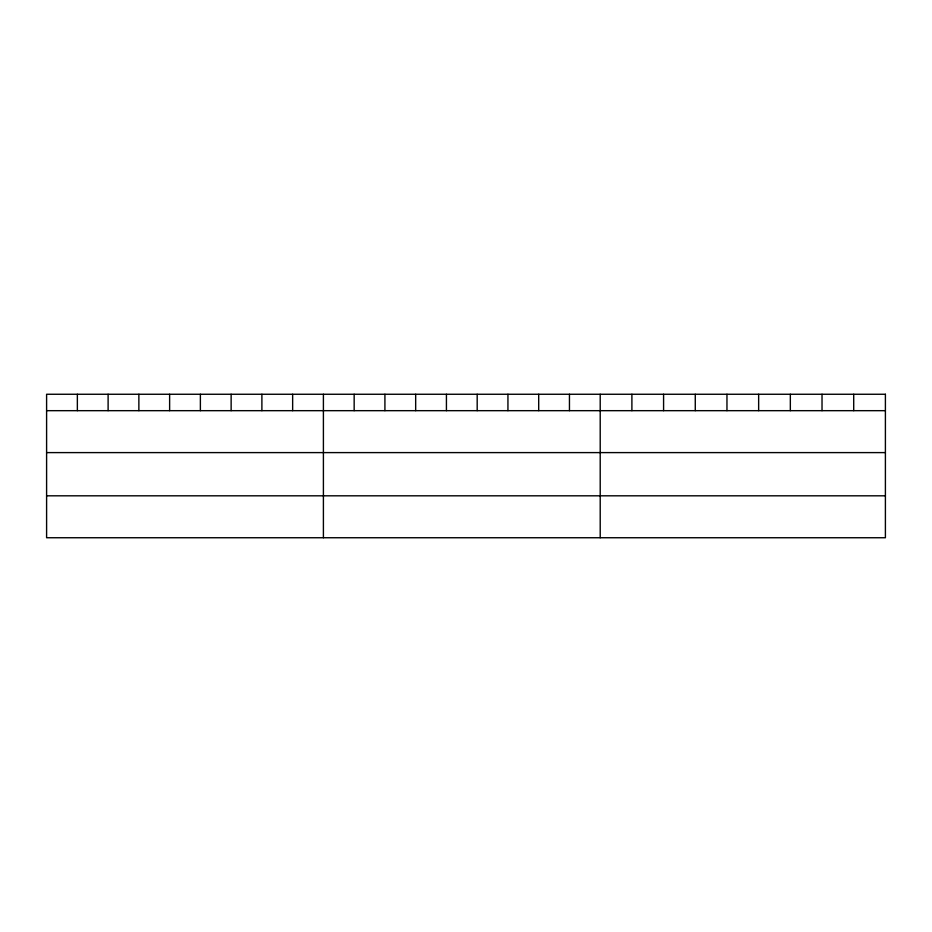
<?xml version="1.0" encoding="UTF-8"?>
<svg xmlns="http://www.w3.org/2000/svg" width="932" height="932" viewBox="0 0 932 932"><rect width="100%" height="100%" fill="white"/><g stroke="black" fill="none" stroke-linecap="round" stroke-linejoin="round"><path stroke-width="1.4" d="M46.6 410.674L885.4 410.674M46.6 452.603L885.4 452.603M46.6 495.812L885.4 495.812M853.712 394.259L853.712 410.674M822.024 394.259L822.024 410.674M790.336 394.259L790.336 410.674M758.648 394.259L758.648 410.674M726.96 394.259L726.96 410.674M695.272 394.259L695.272 410.674M663.584 394.259L663.584 410.674M631.896 394.259L631.896 410.674M600.208 394.259L600.208 537.741M569.452 394.259L569.452 410.674M538.696 394.259L538.696 410.674M507.94 394.259L507.94 410.674M477.184 394.259L477.184 410.674M446.428 394.259L446.428 410.674M415.672 394.259L415.672 410.674M384.916 394.259L384.916 410.674M354.16 394.259L354.16 410.674M323.404 394.259L323.404 537.741M292.648 394.259L292.648 410.674M261.892 394.259L261.892 410.674M231.136 394.259L231.136 410.674M200.38 394.259L200.38 410.674M169.624 394.259L169.624 410.674M138.868 394.259L138.868 410.674M108.112 394.259L108.112 410.674M77.356 394.259L77.356 410.674M885.4 394.259L46.6 394.259L46.6 537.741L885.4 537.741L885.4 394.259"/></g></svg>
